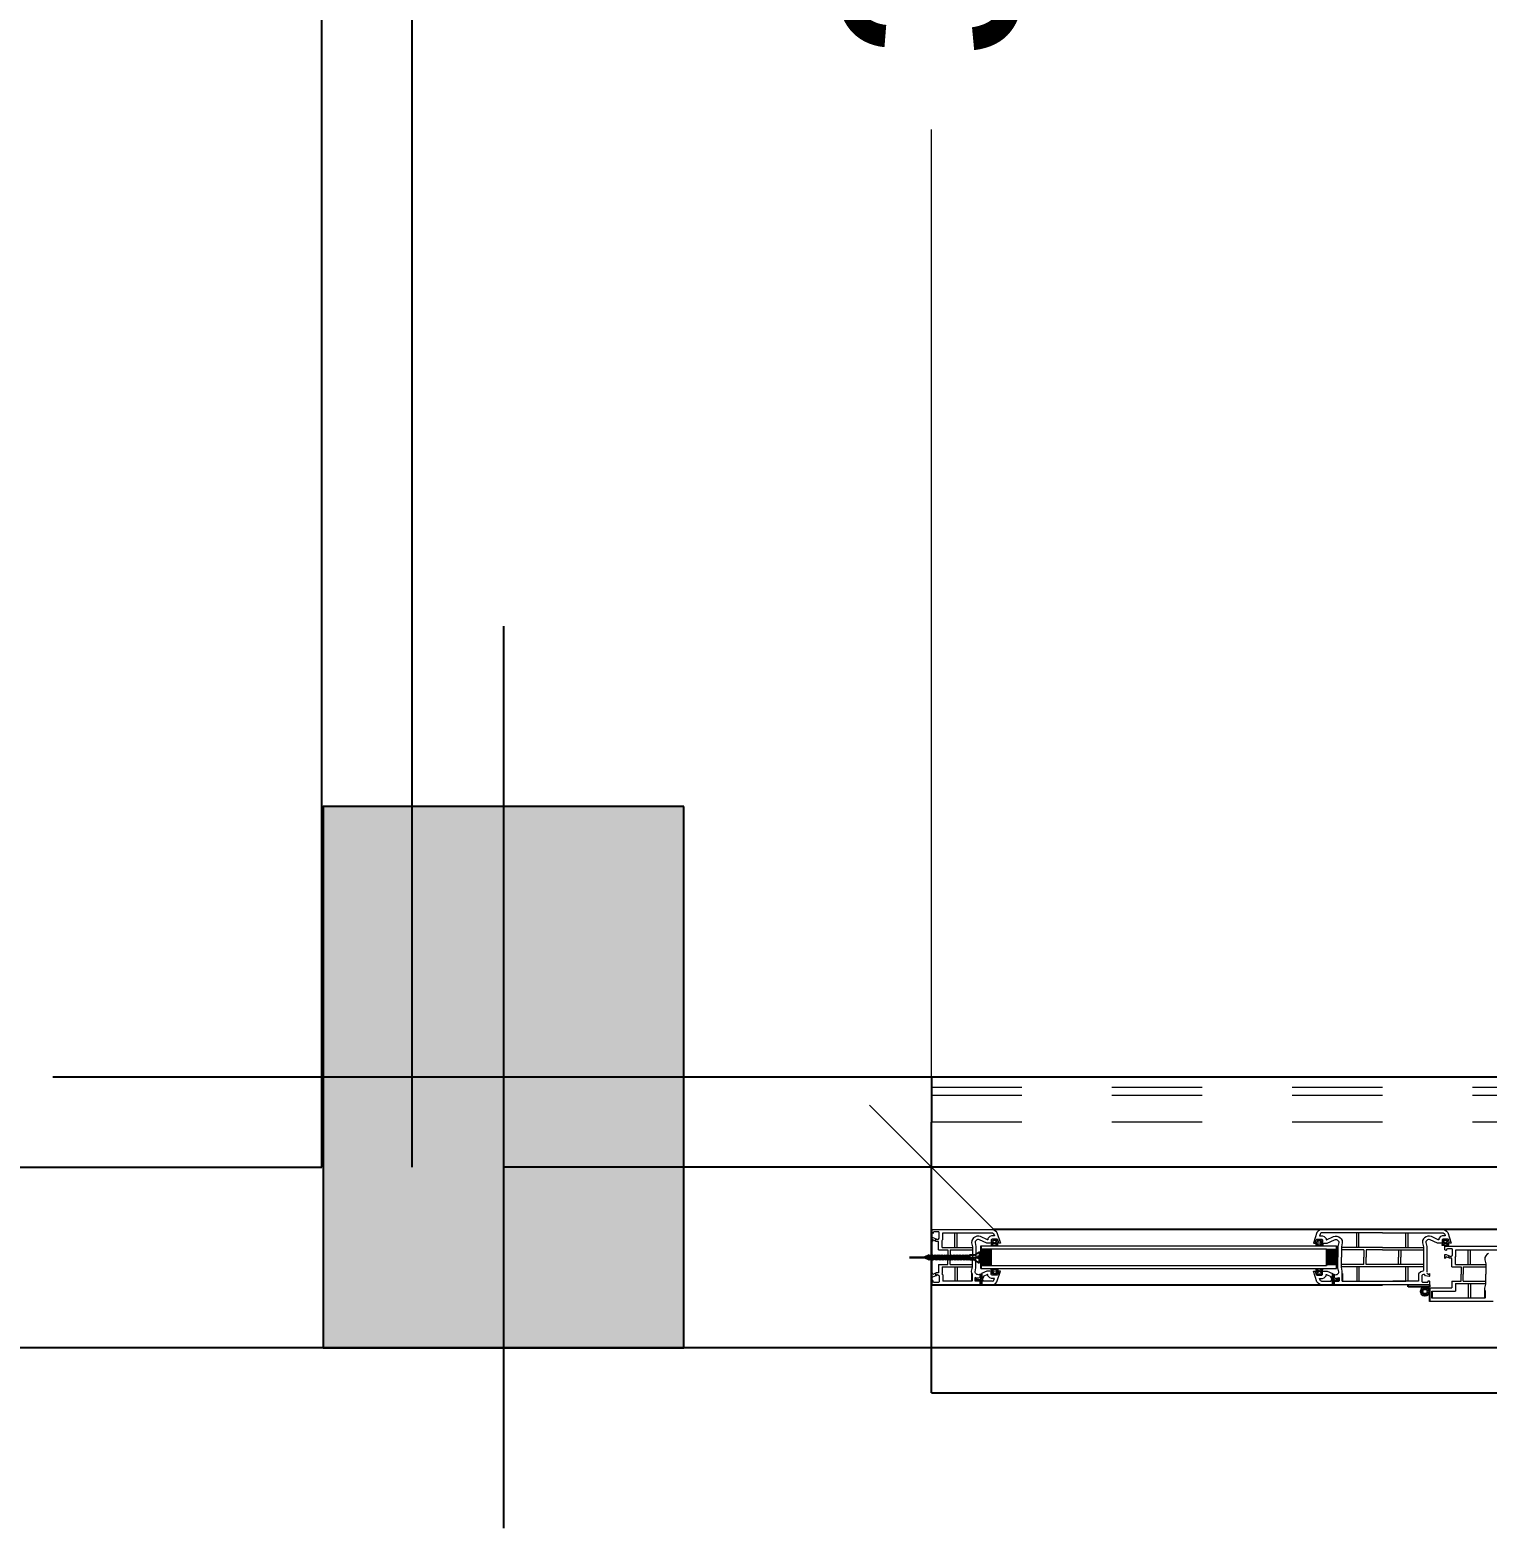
# Model space of a CAD drawing. Header units: metres. Extents: x -355 to 973, y -73 to 238.
# Drawn here: x 517.383 to 518.999, y 210.135 to 211.796 of the extents above; entities that cross this region are included whole.
import ezdxf

# ---------------------------------------------------------------- set-up
doc = ezdxf.new("R2010")
doc.units = ezdxf.units.M
doc.header["$LTSCALE"] = 3
doc.header["$MEASUREMENT"] = 0
doc.linetypes.add('202$0$HIDDEN', pattern=[0.375, 0.25, -0.125])
doc.linetypes.add('DASHED2', pattern=[0.375, 0.25, -0.125])
for name, color, linetype in [('01B', 10, 'Continuous'), ('5', 2, 'Continuous'), ('khatchin', 7, 'Continuous')]:
    doc.layers.add(name, color=color, linetype=linetype)
for name, color, linetype, lineweight in [('05', 21, 'Continuous', 5), ('15', 63, 'DASHED2', 15), ('alaem', 230, 'Continuous', 5)]:
    doc.layers.add(name, color=color, linetype=linetype, lineweight=lineweight)
doc.styles.get("Standard").update_dxf_attribs({"font": 'arial.ttf'})
doc.dimstyles.new('ahmad', dxfattribs={"dimtxt": 0.2, "dimasz": 0.1375, "dimexe": 0, "dimexo": 0.0625, "dimgap": 0.09, "dimtad": 0, "dimzin": 0, "dimdsep": 46, "dimtxsty": 'Standard', "dimblk": 'OBLIQUE', "dimcen": 0.09, "dimclrd": 245, "dimclrt": 61, "dimadec": 0, "dimazin": 0, "dimtfac": 1, "dimtofl": 0, "dimtmove": 0, "dimatfit": 3, "dimldrblk": 'OBLIQUE', "dimfxl": 0, "dimfxlon": 1, "dimtolj": 1, "dimtzin": 0, "dimlwd": 13, "dimarcsym": 0})

# ---------------------------------------------------------------- blocks, each defined once
blk = doc.blocks.new('DSSSS')
at = {"layer": '05'}
for p, q in [((152.7604, -221.3864), (152.7604, -221.3872)), ((152.7664, -221.3872), (152.7664, -221.3863)), ((152.7604, -221.3872), (152.7664, -221.3872))]:
    blk.add_line(p, q, dxfattribs=at)
blk.add_lwpolyline([(152.7664, -221.3863), (152.7646, -221.3863), (152.7646, -221.384), (152.7657, -221.384), (152.7654, -221.383), (152.7617, -221.383), (152.7617, -221.3838), (152.7623, -221.3841), (152.763, -221.3847), (152.763, -221.3859), (152.7619, -221.3864), (152.7604, -221.3864)], dxfattribs=at)
blk = doc.blocks.new('ddd')
at = {"layer": '01B'}
for points in [[(1655.8293, 1003.8705), (1655.8184, 1003.8705), (1655.8184, 1003.889), (1655.8293, 1003.889)], [(1656.2018, 1003.8705), (1656.2127, 1003.8705), (1656.2127, 1003.889), (1656.2018, 1003.889)]]:
    blk.add_hatch(color=143, dxfattribs=at).paths.add_polyline_path(points)
at = {"layer": '01B', "color": 32}
for p in [(1655.7637, 1004.0793), (1655.7637, 1003.7293)]:
    blk.add_line(p, (1655.7637, 1004.0293), dxfattribs=at)
at = {"layer": '01B', "color": 143}
for p, q in [((1655.7637, 1003.9104), (1655.7637, 1003.8491)), ((1657.1951, 1003.9104), (1655.8322, 1003.9104)), ((1655.7802, 1003.8793), (1655.7393, 1003.8793)), ((1655.7393, 1003.8793), (1655.8247, 1003.8793)), ((1655.7608, 1003.8819), (1655.7555, 1003.8793)), ((1655.7608, 1003.8768), (1655.7555, 1003.8793)), ((1655.7608, 1003.8819), (1655.7587, 1003.8793)), ((1655.7608, 1003.8768), (1655.7587, 1003.8793)), ((1655.7621, 1003.8819), (1655.76, 1003.8793)), ((1655.7621, 1003.8768), (1655.76, 1003.8793)), ((1655.7608, 1003.8819), (1655.7616, 1003.8813)), ((1655.7633, 1003.8819), (1655.7612, 1003.8793)), ((1655.7633, 1003.8768), (1655.7612, 1003.8793)), ((1655.7621, 1003.8819), (1655.7628, 1003.8813)), ((1655.7646, 1003.8819), (1655.7624, 1003.8793)), ((1655.7646, 1003.8768), (1655.7624, 1003.8793)), ((1655.7633, 1003.8819), (1655.7641, 1003.8813)), ((1655.7658, 1003.8819), (1655.7637, 1003.8793)), ((1655.7658, 1003.8768), (1655.7637, 1003.8793)), ((1655.7646, 1003.8819), (1655.7653, 1003.8813)), ((1655.7671, 1003.8819), (1655.7649, 1003.8793)), ((1655.7671, 1003.8768), (1655.7649, 1003.8793)), ((1655.7658, 1003.8819), (1655.7666, 1003.8813)), ((1655.7683, 1003.8819), (1655.7662, 1003.8793)), ((1655.7683, 1003.8768), (1655.7662, 1003.8793)), ((1655.7671, 1003.8819), (1655.7678, 1003.8813)), ((1655.7696, 1003.8819), (1655.7674, 1003.8793)), ((1655.7696, 1003.8768), (1655.7674, 1003.8793)), ((1655.7683, 1003.8819), (1655.769, 1003.8813)), ((1655.7708, 1003.8819), (1655.7687, 1003.8793)), ((1655.7708, 1003.8768), (1655.7687, 1003.8793)), ((1655.7696, 1003.8819), (1655.7703, 1003.8813)), ((1655.7721, 1003.8819), (1655.7699, 1003.8793)), ((1655.7721, 1003.8768), (1655.7699, 1003.8793)), ((1655.7708, 1003.8819), (1655.7715, 1003.8813)), ((1655.7733, 1003.8819), (1655.7712, 1003.8793)), ((1655.7733, 1003.8768), (1655.7712, 1003.8793)), ((1655.7721, 1003.8819), (1655.7728, 1003.8813)), ((1655.7745, 1003.8819), (1655.7724, 1003.8793)), ((1655.7745, 1003.8768), (1655.7724, 1003.8793)), ((1655.7733, 1003.8819), (1655.774, 1003.8813)), ((1655.7758, 1003.8819), (1655.7737, 1003.8793)), ((1655.7758, 1003.8768), (1655.7737, 1003.8793)), ((1655.7745, 1003.8819), (1655.7753, 1003.8813)), ((1655.777, 1003.8819), (1655.7749, 1003.8793)), ((1655.777, 1003.8768), (1655.7749, 1003.8793)), ((1655.7758, 1003.8819), (1655.7765, 1003.8813)), ((1655.7783, 1003.8819), (1655.7762, 1003.8793)), ((1655.7783, 1003.8768), (1655.7762, 1003.8793)), ((1655.777, 1003.8819), (1655.7778, 1003.8813)), ((1655.7795, 1003.8819), (1655.7774, 1003.8793)), ((1655.7795, 1003.8768), (1655.7774, 1003.8793)), ((1655.7783, 1003.8819), (1655.779, 1003.8813)), ((1655.7808, 1003.8819), (1655.7786, 1003.8793)), ((1655.7808, 1003.8768), (1655.7786, 1003.8793)), ((1655.7795, 1003.8819), (1655.7803, 1003.8813)), ((1655.782, 1003.8819), (1655.7799, 1003.8793)), ((1655.782, 1003.8768), (1655.7799, 1003.8793)), ((1655.7808, 1003.8819), (1655.7815, 1003.8813)), ((1655.7833, 1003.8819), (1655.7811, 1003.8793)), ((1655.7833, 1003.8768), (1655.7811, 1003.8793)), ((1655.782, 1003.8819), (1655.7827, 1003.8813)), ((1655.7845, 1003.8819), (1655.7824, 1003.8793)), ((1655.7845, 1003.8768), (1655.7824, 1003.8793)), ((1655.7833, 1003.8819), (1655.784, 1003.8813)), ((1655.7858, 1003.8819), (1655.7836, 1003.8793)), ((1655.7858, 1003.8768), (1655.7836, 1003.8793)), ((1655.7845, 1003.8819), (1655.7852, 1003.8813)), ((1655.787, 1003.8819), (1655.7849, 1003.8793)), ((1655.787, 1003.8768), (1655.7849, 1003.8793)), ((1655.7858, 1003.8819), (1655.7865, 1003.8813)), ((1655.7882, 1003.8819), (1655.7861, 1003.8793)), ((1655.7882, 1003.8768), (1655.7861, 1003.8793)), ((1655.787, 1003.8819), (1655.7877, 1003.8813)), ((1655.7895, 1003.8819), (1655.7874, 1003.8793)), ((1655.7895, 1003.8768), (1655.7874, 1003.8793)), ((1655.7882, 1003.8819), (1655.789, 1003.8813)), ((1655.7907, 1003.8819), (1655.7886, 1003.8793)), ((1655.7907, 1003.8768), (1655.7886, 1003.8793)), ((1655.7895, 1003.8819), (1655.7902, 1003.8813)), ((1655.792, 1003.8819), (1655.7899, 1003.8793)), ((1655.792, 1003.8768), (1655.7899, 1003.8793)), ((1655.7907, 1003.8819), (1655.7915, 1003.8813)), ((1655.7932, 1003.8819), (1655.7911, 1003.8793)), ((1655.7932, 1003.8768), (1655.7911, 1003.8793)), ((1655.792, 1003.8819), (1655.7927, 1003.8813)), ((1655.7945, 1003.8819), (1655.7923, 1003.8793)), ((1655.7945, 1003.8768), (1655.7923, 1003.8793)), ((1655.7932, 1003.8819), (1655.794, 1003.8813)), ((1655.7957, 1003.8819), (1655.7936, 1003.8793)), ((1655.7957, 1003.8768), (1655.7936, 1003.8793)), ((1655.7945, 1003.8819), (1655.7952, 1003.8813)), ((1655.797, 1003.8819), (1655.7948, 1003.8793)), ((1655.797, 1003.8768), (1655.7948, 1003.8793)), ((1655.7957, 1003.8819), (1655.7965, 1003.8813)), ((1655.7982, 1003.8819), (1655.7961, 1003.8793)), ((1655.7982, 1003.8768), (1655.7961, 1003.8793)), ((1655.797, 1003.8819), (1655.7977, 1003.8813)), ((1655.7995, 1003.8819), (1655.7973, 1003.8793)), ((1655.7995, 1003.8768), (1655.7973, 1003.8793)), ((1655.7982, 1003.8819), (1655.7989, 1003.8813)), ((1655.8007, 1003.8819), (1655.7986, 1003.8793)), ((1655.8007, 1003.8768), (1655.7986, 1003.8793)), ((1655.7995, 1003.8819), (1655.8002, 1003.8813)), ((1655.8019, 1003.8819), (1655.7998, 1003.8793)), ((1655.8019, 1003.8768), (1655.7998, 1003.8793)), ((1655.8007, 1003.8819), (1655.8014, 1003.8813)), ((1655.8032, 1003.8819), (1655.8011, 1003.8793)), ((1655.8032, 1003.8768), (1655.8011, 1003.8793)), ((1655.8019, 1003.8819), (1655.8027, 1003.8813)), ((1655.8044, 1003.8819), (1655.8023, 1003.8793)), ((1655.8044, 1003.8768), (1655.8023, 1003.8793)), ((1655.8032, 1003.8819), (1655.8039, 1003.8813)), ((1655.8057, 1003.8819), (1655.8036, 1003.8793)), ((1655.8057, 1003.8768), (1655.8036, 1003.8793)), ((1655.8044, 1003.8819), (1655.8052, 1003.8813)), ((1655.8114, 1003.8819), (1655.8057, 1003.8819)), ((1655.8057, 1003.8819), (1655.8057, 1003.8793)), ((1655.8057, 1003.8768), (1655.8057, 1003.8793)), ((1655.8168, 1003.8855), (1655.8114, 1003.8819)), ((1655.8168, 1003.8803), (1655.8147, 1003.8803)), ((1655.8147, 1003.8803), (1655.8147, 1003.8793)), ((1655.8147, 1003.8784), (1655.8147, 1003.8793)), ((1655.8168, 1003.8784), (1655.8147, 1003.8784)), ((1655.8168, 1003.8855), (1655.8168, 1003.8803)), ((1655.8168, 1003.8732), (1655.8168, 1003.8784)), ((1655.8184, 1003.8923), (1655.8184, 1003.8672)), ((1655.8293, 1003.889), (1655.8293, 1003.8705)), ((1656.2018, 1003.889), (1656.2018, 1003.8705)), ((1656.2127, 1003.8923), (1656.2127, 1003.8672)), ((1655.7608, 1003.8768), (1655.7616, 1003.8774)), ((1655.7621, 1003.8768), (1655.7628, 1003.8774)), ((1655.7633, 1003.8768), (1655.7641, 1003.8774)), ((1655.7646, 1003.8768), (1655.7653, 1003.8774)), ((1655.7658, 1003.8768), (1655.7666, 1003.8774)), ((1655.7671, 1003.8768), (1655.7678, 1003.8774)), ((1655.7683, 1003.8768), (1655.769, 1003.8774)), ((1655.7696, 1003.8768), (1655.7703, 1003.8774)), ((1655.7708, 1003.8768), (1655.7715, 1003.8774)), ((1655.7721, 1003.8768), (1655.7728, 1003.8774)), ((1655.7733, 1003.8768), (1655.774, 1003.8774)), ((1655.7745, 1003.8768), (1655.7753, 1003.8774)), ((1655.7758, 1003.8768), (1655.7765, 1003.8774)), ((1655.777, 1003.8768), (1655.7778, 1003.8774)), ((1655.7783, 1003.8768), (1655.779, 1003.8774)), ((1655.7795, 1003.8768), (1655.7803, 1003.8774)), ((1655.7808, 1003.8768), (1655.7815, 1003.8774)), ((1655.782, 1003.8768), (1655.7827, 1003.8774)), ((1655.7833, 1003.8768), (1655.784, 1003.8774)), ((1655.7845, 1003.8768), (1655.7852, 1003.8774)), ((1655.7858, 1003.8768), (1655.7865, 1003.8774)), ((1655.787, 1003.8768), (1655.7877, 1003.8774)), ((1655.7882, 1003.8768), (1655.789, 1003.8774)), ((1655.7895, 1003.8768), (1655.7902, 1003.8774)), ((1655.7907, 1003.8768), (1655.7915, 1003.8774)), ((1655.792, 1003.8768), (1655.7927, 1003.8774)), ((1655.7932, 1003.8768), (1655.794, 1003.8774)), ((1655.7945, 1003.8768), (1655.7952, 1003.8774)), ((1655.7957, 1003.8768), (1655.7965, 1003.8774)), ((1655.797, 1003.8768), (1655.7977, 1003.8774)), ((1655.7982, 1003.8768), (1655.7989, 1003.8774)), ((1655.7995, 1003.8768), (1655.8002, 1003.8774)), ((1655.8007, 1003.8768), (1655.8014, 1003.8774)), ((1655.8019, 1003.8768), (1655.8027, 1003.8774)), ((1655.8032, 1003.8768), (1655.8039, 1003.8774)), ((1655.8044, 1003.8768), (1655.8052, 1003.8774)), ((1655.8114, 1003.8768), (1655.8057, 1003.8768)), ((1655.8168, 1003.8732), (1655.8114, 1003.8768)), ((1655.7637, 1003.8491), (1656.2637, 1003.8491)), ((1655.8082, 1003.8614), (1655.8082, 1003.8529)), ((1655.8119, 1003.8571), (1655.8119, 1003.8529)), ((1655.8123, 1003.8555), (1655.8122, 1003.8549)), ((1655.8174, 1003.8607), (1655.8174, 1003.8566)), ((1655.8174, 1003.8529), (1655.8174, 1003.8491)), ((1655.8189, 1003.8572), (1655.8178, 1003.8551)), ((1655.8181, 1003.8545), (1655.8189, 1003.8529)), ((1655.8189, 1003.8615), (1655.8189, 1003.8572)), ((1655.8189, 1003.8529), (1655.8189, 1003.8491)), ((1655.8209, 1003.8581), (1655.8193, 1003.8551)), ((1655.8193, 1003.8551), (1655.8204, 1003.8529)), ((1656.2065, 1003.8581), (1656.2081, 1003.8551)), ((1656.2081, 1003.8551), (1656.207, 1003.8529)), ((1656.2084, 1003.8615), (1656.2084, 1003.8572)), ((1656.2084, 1003.8572), (1656.2095, 1003.8551)), ((1656.2092, 1003.8545), (1656.2084, 1003.8529)), ((1656.2084, 1003.8529), (1656.2084, 1003.8491)), ((1656.2099, 1003.8607), (1656.2099, 1003.8566)), ((1656.2099, 1003.8529), (1656.2099, 1003.8491)), ((1656.215, 1003.8555), (1656.2152, 1003.8549)), ((1656.2154, 1003.8571), (1656.2154, 1003.8529)), ((1656.2192, 1003.8614), (1656.2192, 1003.8529)), ((1656.2921, 1003.8467), (1656.2921, 1003.8491)), ((1656.3159, 1003.8467), (1656.2921, 1003.8467)), ((1656.3159, 1003.8491), (1656.3159, 1003.8467)), ((1656.3159, 1003.8456), (1656.3159, 1003.8304)), ((1656.3185, 1003.8418), (1656.3185, 1003.8342)), ((1656.3774, 1003.8427), (1656.3774, 1003.8342))]:
    blk.add_line(p, q, dxfattribs=at)
for radius in [0.00477, 0.00274]:
    blk.add_circle((1656.3109, 1003.8416), radius, dxfattribs=at)
at = {"layer": '05', "color": 143}
for p, q in [((1655.7637, 1003.9064), (1655.7637, 1003.9104)), ((1655.7651, 1003.9057), (1655.7637, 1003.9064)), ((1655.7637, 1003.9013), (1655.7651, 1003.9014)), ((1655.7637, 1003.8972), (1655.7637, 1003.9013)), ((1655.764, 1003.897), (1655.7637, 1003.8972)), ((1655.7646, 1003.8971), (1655.764, 1003.897)), ((1655.7647, 1003.8984), (1655.7646, 1003.8971)), ((1655.7652, 1003.8989), (1655.7647, 1003.8984)), ((1655.7656, 1003.9063), (1655.7651, 1003.9057)), ((1655.7651, 1003.9014), (1655.7689, 1003.8999)), ((1655.7689, 1003.8971), (1655.7652, 1003.8989)), ((1655.7667, 1003.9078), (1655.7656, 1003.9073)), ((1655.7656, 1003.9073), (1655.7656, 1003.9063)), ((1655.771, 1003.9078), (1655.7667, 1003.9078)), ((1655.7687, 1003.8985), (1655.7678, 1003.899)), ((1655.7678, 1003.899), (1655.7683, 1003.8988)), ((1655.7683, 1003.8988), (1655.7687, 1003.8985)), ((1655.7689, 1003.8999), (1655.7702, 1003.8991)), ((1655.7701, 1003.8971), (1655.7689, 1003.8971)), ((1655.7712, 1003.8971), (1655.7701, 1003.8971)), ((1655.7702, 1003.8991), (1655.7715, 1003.8997)), ((1655.7716, 1003.9077), (1655.771, 1003.9078)), ((1655.7715, 1003.8967), (1655.7712, 1003.8971)), ((1655.7715, 1003.8997), (1655.7722, 1003.9006)), ((1655.7715, 1003.8878), (1655.7715, 1003.8967)), ((1655.7722, 1003.9067), (1655.7716, 1003.9077)), ((1655.7722, 1003.9006), (1655.7722, 1003.9067)), ((1655.7752, 1003.8982), (1655.776, 1003.8993)), ((1655.7754, 1003.8979), (1655.7752, 1003.8982)), ((1655.7754, 1003.8904), (1655.7754, 1003.8979)), ((1655.776, 1003.8993), (1655.776, 1003.9066)), ((1655.776, 1003.9066), (1655.8311, 1003.9066)), ((1655.7896, 1003.8904), (1655.7896, 1003.9066)), ((1655.7921, 1003.8904), (1655.7921, 1003.9066)), ((1655.8082, 1003.898), (1655.8081, 1003.8954)), ((1655.8081, 1003.8954), (1655.8091, 1003.891)), ((1655.8093, 1003.8999), (1655.8082, 1003.898)), ((1655.8103, 1003.9011), (1655.8093, 1003.8999)), ((1655.8122, 1003.9024), (1655.8103, 1003.9011)), ((1655.814, 1003.903), (1655.8122, 1003.9024)), ((1655.816, 1003.9031), (1655.814, 1003.903)), ((1655.818, 1003.9027), (1655.816, 1003.9031)), ((1655.8257, 1003.899), (1655.818, 1003.9027)), ((1655.8261, 1003.899), (1655.8257, 1003.899)), ((1655.8282, 1003.9026), (1655.8261, 1003.9005)), ((1655.8261, 1003.9005), (1655.8261, 1003.899)), ((1655.8301, 1003.9033), (1655.8282, 1003.9026)), ((1655.8334, 1003.9033), (1655.8301, 1003.9033)), ((1655.8311, 1003.9066), (1655.8323, 1003.9058)), ((1655.8323, 1003.9058), (1655.8328, 1003.9052)), ((1655.8328, 1003.9052), (1655.8334, 1003.9033)), ((1656.1945, 1003.9052), (1656.1939, 1003.9033)), ((1656.1939, 1003.9033), (1656.1973, 1003.9033)), ((1656.195, 1003.9058), (1656.1945, 1003.9052)), ((1656.1962, 1003.9066), (1656.195, 1003.9058)), ((1656.2637, 1003.9066), (1656.1962, 1003.9066)), ((1656.1973, 1003.9033), (1656.1992, 1003.9026)), ((1656.1992, 1003.9026), (1656.2012, 1003.9005)), ((1656.2012, 1003.9005), (1656.2012, 1003.899)), ((1656.2012, 1003.899), (1656.2017, 1003.899)), ((1656.2017, 1003.899), (1656.2093, 1003.9027)), ((1656.2093, 1003.9027), (1656.2113, 1003.9031)), ((1656.2113, 1003.9031), (1656.2133, 1003.903)), ((1656.2133, 1003.903), (1656.2152, 1003.9024)), ((1656.2152, 1003.9024), (1656.217, 1003.9011)), ((1656.217, 1003.9011), (1656.218, 1003.8999)), ((1656.218, 1003.8999), (1656.2192, 1003.898)), ((1656.2192, 1003.8954), (1656.2182, 1003.891)), ((1656.2192, 1003.898), (1656.2192, 1003.8954)), ((1656.2352, 1003.8904), (1656.2352, 1003.9066)), ((1656.2377, 1003.8904), (1656.2377, 1003.9066)), ((1656.2637, 1003.9104), (1656.3322, 1003.9104)), ((1656.2637, 1003.9066), (1656.3311, 1003.9066)), ((1656.2896, 1003.8904), (1656.2896, 1003.9066)), ((1656.2921, 1003.8904), (1656.2921, 1003.9066)), ((1656.3082, 1003.898), (1656.3081, 1003.8954)), ((1656.3081, 1003.8954), (1656.3091, 1003.891)), ((1656.3093, 1003.8999), (1656.3082, 1003.898)), ((1656.3103, 1003.9011), (1656.3093, 1003.8999)), ((1656.3122, 1003.9024), (1656.3103, 1003.9011)), ((1656.3124, 1003.8976), (1656.3119, 1003.8969)), ((1656.3119, 1003.8969), (1656.3119, 1003.8958)), ((1656.3119, 1003.8958), (1656.3129, 1003.8914)), ((1656.314, 1003.903), (1656.3122, 1003.9024)), ((1656.313, 1003.8983), (1656.3124, 1003.8976)), ((1656.3138, 1003.8989), (1656.313, 1003.8983)), ((1656.3147, 1003.8992), (1656.3138, 1003.8989)), ((1656.316, 1003.9031), (1656.314, 1003.903)), ((1656.3157, 1003.8993), (1656.3147, 1003.8992)), ((1656.3168, 1003.899), (1656.3157, 1003.8993)), ((1656.318, 1003.9027), (1656.316, 1003.9031)), ((1656.3248, 1003.8951), (1656.3168, 1003.899)), ((1656.3257, 1003.899), (1656.318, 1003.9027)), ((1656.3312, 1003.8951), (1656.3248, 1003.8951)), ((1656.3261, 1003.899), (1656.3257, 1003.899)), ((1656.3282, 1003.9026), (1656.3261, 1003.9005)), ((1656.3261, 1003.9005), (1656.3261, 1003.899)), ((1656.3301, 1003.9033), (1656.3282, 1003.9026)), ((1656.3303, 1003.8993), (1656.3299, 1003.8989)), ((1656.3299, 1003.8989), (1656.3299, 1003.8964)), ((1656.3299, 1003.8964), (1656.3313, 1003.8958)), ((1656.3334, 1003.9033), (1656.3301, 1003.9033)), ((1656.3308, 1003.8995), (1656.3303, 1003.8993)), ((1656.3365, 1003.8995), (1656.3308, 1003.8995)), ((1656.3311, 1003.9066), (1656.3323, 1003.9058)), ((1656.3316, 1003.8953), (1656.3312, 1003.8951)), ((1656.3313, 1003.8958), (1656.3316, 1003.8955)), ((1656.3316, 1003.8955), (1656.3316, 1003.8953)), ((1656.3322, 1003.9104), (1656.3349, 1003.9087)), ((1656.3323, 1003.9058), (1656.3328, 1003.9052)), ((1656.3328, 1003.9052), (1656.3334, 1003.9033)), ((1656.3349, 1003.9087), (1656.3362, 1003.907)), ((1656.3362, 1003.907), (1656.3401, 1003.8953)), ((1656.3362, 1003.8953), (1656.3362, 1003.8957)), ((1656.3362, 1003.8957), (1656.3369, 1003.8957)), ((1656.3401, 1003.8953), (1656.3362, 1003.8953)), ((1656.3369, 1003.8993), (1656.3365, 1003.8995)), ((1656.3372, 1003.8989), (1656.3369, 1003.8993)), ((1656.3369, 1003.8957), (1656.3375, 1003.8958)), ((1656.3378, 1003.8966), (1656.3372, 1003.8989)), ((1656.3375, 1003.8958), (1656.3377, 1003.8962)), ((1656.3377, 1003.8962), (1656.3378, 1003.8966)), ((1655.7715, 1003.8878), (1655.7817, 1003.8878)), ((1655.7754, 1003.8904), (1655.8091, 1003.8904)), ((1655.7817, 1003.8878), (1655.7817, 1003.8797)), ((1655.7817, 1003.8716), (1655.7817, 1003.8797)), ((1655.7842, 1003.8878), (1655.8091, 1003.8878)), ((1655.7842, 1003.8878), (1655.7842, 1003.8797)), ((1655.7842, 1003.8716), (1655.7842, 1003.8797)), ((1655.8091, 1003.891), (1655.8091, 1003.8841)), ((1655.8091, 1003.8841), (1655.8091, 1003.8797)), ((1655.8091, 1003.8754), (1655.8091, 1003.8797)), ((1655.8129, 1003.8754), (1655.8129, 1003.8797)), ((1656.2144, 1003.8754), (1656.2144, 1003.8797)), ((1656.2182, 1003.891), (1656.2182, 1003.8841)), ((1656.2637, 1003.8904), (1656.2182, 1003.8904)), ((1656.2431, 1003.8878), (1656.2182, 1003.8878)), ((1656.2182, 1003.8841), (1656.2182, 1003.8797)), ((1656.2182, 1003.8754), (1656.2182, 1003.8797)), ((1656.2431, 1003.8878), (1656.2431, 1003.8797)), ((1656.2431, 1003.8716), (1656.2431, 1003.8797)), ((1656.2637, 1003.8878), (1656.2457, 1003.8878)), ((1656.2457, 1003.8878), (1656.2457, 1003.8797)), ((1656.2457, 1003.8716), (1656.2457, 1003.8797)), ((1656.2637, 1003.8904), (1656.3091, 1003.8904)), ((1656.2637, 1003.8878), (1656.3091, 1003.8878)), ((1656.2817, 1003.8878), (1656.2817, 1003.8797)), ((1656.2817, 1003.8716), (1656.2817, 1003.8797)), ((1656.2842, 1003.8878), (1656.2842, 1003.8797)), ((1656.2842, 1003.8716), (1656.2842, 1003.8797)), ((1656.3091, 1003.891), (1656.3091, 1003.8833)), ((1656.3091, 1003.8833), (1656.3091, 1003.865)), ((1656.3129, 1003.8914), (1656.3129, 1003.8833)), ((1656.3129, 1003.8833), (1656.3129, 1003.8632)), ((1656.3296, 1003.8939), (1656.3296, 1003.8929)), ((1656.3296, 1003.8929), (1656.3373, 1003.8929)), ((1656.3373, 1003.8929), (1656.3373, 1003.894)), ((1656.3588, 1003.8717), (1656.3588, 1003.8879)), ((1656.3614, 1003.8717), (1656.3614, 1003.8879)), ((1655.764, 1003.8625), (1655.7637, 1003.8623)), ((1655.7637, 1003.8623), (1655.7637, 1003.8581)), ((1655.7646, 1003.8623), (1655.764, 1003.8625)), ((1655.7647, 1003.8611), (1655.7646, 1003.8623)), ((1655.7689, 1003.8624), (1655.7652, 1003.8606)), ((1655.7701, 1003.8623), (1655.7689, 1003.8624)), ((1655.7712, 1003.8623), (1655.7701, 1003.8623)), ((1655.7715, 1003.8628), (1655.7712, 1003.8623)), ((1655.7715, 1003.8716), (1655.7817, 1003.8716)), ((1655.7715, 1003.8716), (1655.7715, 1003.8628)), ((1655.7754, 1003.8691), (1655.8091, 1003.8691)), ((1655.7754, 1003.8691), (1655.7754, 1003.8615)), ((1655.7842, 1003.8716), (1655.8091, 1003.8716)), ((1655.7896, 1003.8691), (1655.7896, 1003.8529)), ((1655.7921, 1003.8691), (1655.7921, 1003.8529)), ((1655.8081, 1003.864), (1655.8091, 1003.8685)), ((1655.8082, 1003.8614), (1655.8081, 1003.864)), ((1655.8091, 1003.8685), (1655.8091, 1003.8754)), ((1655.8119, 1003.8636), (1655.8129, 1003.868)), ((1655.8119, 1003.8626), (1655.8119, 1003.8636)), ((1655.8124, 1003.8618), (1655.8119, 1003.8626)), ((1655.813, 1003.8611), (1655.8124, 1003.8618)), ((1655.8129, 1003.868), (1655.8129, 1003.8754)), ((1655.8248, 1003.8643), (1655.8189, 1003.8615)), ((1655.8312, 1003.8643), (1655.8248, 1003.8643)), ((1655.8296, 1003.8656), (1655.8296, 1003.8665)), ((1655.8296, 1003.8665), (1655.8373, 1003.8665)), ((1655.8299, 1003.863), (1655.8313, 1003.8637)), ((1655.8299, 1003.8605), (1655.8299, 1003.863)), ((1655.8316, 1003.8641), (1655.8312, 1003.8643)), ((1655.8313, 1003.8637), (1655.8316, 1003.8639)), ((1655.8316, 1003.8639), (1655.8316, 1003.8641)), ((1655.8362, 1003.8524), (1655.8401, 1003.8641)), ((1655.8401, 1003.8641), (1655.8362, 1003.8641)), ((1655.8362, 1003.8641), (1655.8362, 1003.8638)), ((1655.8362, 1003.8638), (1655.8369, 1003.8638)), ((1655.8369, 1003.8638), (1655.8375, 1003.8637)), ((1655.8378, 1003.8628), (1655.8372, 1003.8605)), ((1655.8373, 1003.8665), (1655.8373, 1003.8654)), ((1655.8375, 1003.8637), (1655.8377, 1003.8632)), ((1655.8377, 1003.8632), (1655.8378, 1003.8628)), ((1656.1911, 1003.8524), (1656.1872, 1003.8641)), ((1656.1872, 1003.8641), (1656.1911, 1003.8641)), ((1656.1896, 1003.8632), (1656.1895, 1003.8628)), ((1656.1895, 1003.8628), (1656.1902, 1003.8605)), ((1656.1899, 1003.8637), (1656.1896, 1003.8632)), ((1656.1904, 1003.8638), (1656.1899, 1003.8637)), ((1656.1977, 1003.8665), (1656.19, 1003.8665)), ((1656.19, 1003.8665), (1656.19, 1003.8654)), ((1656.1911, 1003.8638), (1656.1904, 1003.8638)), ((1656.1911, 1003.8641), (1656.1911, 1003.8638)), ((1656.1957, 1003.8641), (1656.1961, 1003.8643)), ((1656.1957, 1003.8639), (1656.1957, 1003.8641)), ((1656.196, 1003.8637), (1656.1957, 1003.8639)), ((1656.1974, 1003.863), (1656.196, 1003.8637)), ((1656.1961, 1003.8643), (1656.2025, 1003.8643)), ((1656.1974, 1003.8605), (1656.1974, 1003.863)), ((1656.1977, 1003.8656), (1656.1977, 1003.8665)), ((1656.2025, 1003.8643), (1656.2084, 1003.8615)), ((1656.2143, 1003.8611), (1656.2149, 1003.8618)), ((1656.2144, 1003.868), (1656.2144, 1003.8754)), ((1656.2154, 1003.8636), (1656.2144, 1003.868)), ((1656.2149, 1003.8618), (1656.2154, 1003.8626)), ((1656.2154, 1003.8626), (1656.2154, 1003.8636)), ((1656.2182, 1003.8685), (1656.2182, 1003.8754)), ((1656.2431, 1003.8716), (1656.2182, 1003.8716)), ((1656.3091, 1003.8691), (1656.2182, 1003.8691)), ((1656.2192, 1003.864), (1656.2182, 1003.8685)), ((1656.2192, 1003.8614), (1656.2192, 1003.864)), ((1656.2352, 1003.8691), (1656.2352, 1003.8529)), ((1656.2377, 1003.8691), (1656.2377, 1003.8529)), ((1656.3091, 1003.8716), (1656.2457, 1003.8716)), ((1656.2896, 1003.8529), (1656.2896, 1003.8691)), ((1656.2921, 1003.8529), (1656.2921, 1003.8691)), ((1656.3064, 1003.8635), (1656.3038, 1003.8611)), ((1656.3087, 1003.8641), (1656.3064, 1003.8635)), ((1656.3091, 1003.8641), (1656.3087, 1003.8641)), ((1656.3129, 1003.8623), (1656.3132, 1003.8616)), ((1656.3408, 1003.8691), (1656.3509, 1003.8691)), ((1656.3446, 1003.8717), (1656.3783, 1003.8717)), ((1656.3509, 1003.8691), (1656.3509, 1003.861)), ((1656.3534, 1003.8691), (1656.3783, 1003.8691)), ((1656.3534, 1003.8691), (1656.3534, 1003.861)), ((1655.7637, 1003.8581), (1655.7651, 1003.858)), ((1655.7651, 1003.8537), (1655.7637, 1003.8531)), ((1655.7637, 1003.8531), (1655.7637, 1003.8491)), ((1655.8174, 1003.8491), (1655.7637, 1003.8491)), ((1655.7652, 1003.8606), (1655.7647, 1003.8611)), ((1655.7651, 1003.858), (1655.7689, 1003.8595)), ((1655.7656, 1003.8532), (1655.7651, 1003.8537)), ((1655.7656, 1003.8521), (1655.7656, 1003.8532)), ((1655.7667, 1003.8516), (1655.7656, 1003.8521)), ((1655.771, 1003.8516), (1655.7667, 1003.8516)), ((1655.7687, 1003.8609), (1655.7678, 1003.8604)), ((1655.7678, 1003.8604), (1655.7683, 1003.8606)), ((1655.7683, 1003.8606), (1655.7687, 1003.8609)), ((1655.7689, 1003.8595), (1655.7702, 1003.8603)), ((1655.7702, 1003.8603), (1655.7715, 1003.8597)), ((1655.7716, 1003.8517), (1655.771, 1003.8516)), ((1655.7715, 1003.8597), (1655.7722, 1003.8589)), ((1655.7722, 1003.8528), (1655.7716, 1003.8517)), ((1655.7722, 1003.8589), (1655.7722, 1003.8528)), ((1655.7754, 1003.8615), (1655.7752, 1003.8613)), ((1655.7752, 1003.8613), (1655.776, 1003.8601)), ((1655.776, 1003.8601), (1655.776, 1003.8529)), ((1655.8082, 1003.8529), (1655.776, 1003.8529)), ((1655.814, 1003.8565), (1655.8119, 1003.8571)), ((1655.8174, 1003.8529), (1655.8119, 1003.8529)), ((1655.8143, 1003.8543), (1655.8122, 1003.8549)), ((1655.8144, 1003.8549), (1655.8123, 1003.8555)), ((1655.8138, 1003.8605), (1655.813, 1003.8611)), ((1655.8147, 1003.8603), (1655.8138, 1003.8605)), ((1655.816, 1003.8563), (1655.814, 1003.8565)), ((1655.8165, 1003.8541), (1655.8143, 1003.8543)), ((1655.8164, 1003.8547), (1655.8144, 1003.8549)), ((1655.8157, 1003.8602), (1655.8147, 1003.8603)), ((1655.8168, 1003.8604), (1655.8157, 1003.8602)), ((1655.8174, 1003.8566), (1655.816, 1003.8563)), ((1655.8178, 1003.8551), (1655.8164, 1003.8547)), ((1655.8181, 1003.8545), (1655.8165, 1003.8541)), ((1655.8174, 1003.8607), (1655.8168, 1003.8604)), ((1655.8322, 1003.8491), (1655.8189, 1003.8491)), ((1655.8311, 1003.8529), (1655.8204, 1003.8529)), ((1655.8257, 1003.8605), (1655.8209, 1003.8581)), ((1655.8261, 1003.8605), (1655.8257, 1003.8605)), ((1655.8261, 1003.859), (1655.8261, 1003.8605)), ((1655.8282, 1003.8568), (1655.8261, 1003.859)), ((1655.8301, 1003.8561), (1655.8282, 1003.8568)), ((1655.8303, 1003.8601), (1655.8299, 1003.8605)), ((1655.8334, 1003.8561), (1655.8301, 1003.8561)), ((1655.8308, 1003.8599), (1655.8303, 1003.8601)), ((1655.8365, 1003.8599), (1655.8308, 1003.8599)), ((1655.8311, 1003.8529), (1655.8323, 1003.8536)), ((1655.8322, 1003.8491), (1655.8349, 1003.8507)), ((1655.8323, 1003.8536), (1655.8328, 1003.8543)), ((1655.8328, 1003.8543), (1655.8334, 1003.8561)), ((1655.8349, 1003.8507), (1655.8362, 1003.8524)), ((1655.8369, 1003.8602), (1655.8365, 1003.8599)), ((1655.8372, 1003.8605), (1655.8369, 1003.8602)), ((1656.1902, 1003.8605), (1656.1905, 1003.8602)), ((1656.1905, 1003.8602), (1656.1908, 1003.8599)), ((1656.1908, 1003.8599), (1656.1965, 1003.8599)), ((1656.1924, 1003.8507), (1656.1911, 1003.8524)), ((1656.1951, 1003.8491), (1656.1924, 1003.8507)), ((1656.1945, 1003.8543), (1656.1939, 1003.8561)), ((1656.1939, 1003.8561), (1656.1973, 1003.8561)), ((1656.195, 1003.8536), (1656.1945, 1003.8543)), ((1656.1962, 1003.8529), (1656.195, 1003.8536)), ((1656.1951, 1003.8491), (1656.2084, 1003.8491)), ((1656.1962, 1003.8529), (1656.207, 1003.8529)), ((1656.1965, 1003.8599), (1656.197, 1003.8601)), ((1656.197, 1003.8601), (1656.1974, 1003.8605)), ((1656.1973, 1003.8561), (1656.1992, 1003.8568)), ((1656.1992, 1003.8568), (1656.2012, 1003.859)), ((1656.2012, 1003.859), (1656.2012, 1003.8605)), ((1656.2012, 1003.8605), (1656.2017, 1003.8605)), ((1656.2017, 1003.8605), (1656.2065, 1003.8581)), ((1656.2092, 1003.8545), (1656.2109, 1003.8541)), ((1656.2095, 1003.8551), (1656.2109, 1003.8547)), ((1656.2099, 1003.8607), (1656.2106, 1003.8604)), ((1656.2099, 1003.8566), (1656.2113, 1003.8563)), ((1656.2099, 1003.8529), (1656.2154, 1003.8529)), ((1656.2099, 1003.8491), (1656.2637, 1003.8491)), ((1656.2106, 1003.8604), (1656.2116, 1003.8602)), ((1656.2109, 1003.8547), (1656.2129, 1003.8549)), ((1656.2109, 1003.8541), (1656.213, 1003.8543)), ((1656.2113, 1003.8563), (1656.2133, 1003.8565)), ((1656.2116, 1003.8602), (1656.2126, 1003.8603)), ((1656.2126, 1003.8603), (1656.2135, 1003.8605)), ((1656.2129, 1003.8549), (1656.215, 1003.8555)), ((1656.213, 1003.8543), (1656.2152, 1003.8549)), ((1656.2133, 1003.8565), (1656.2154, 1003.8571)), ((1656.2135, 1003.8605), (1656.2143, 1003.8611)), ((1656.2192, 1003.8529), (1656.2896, 1003.8529)), ((1656.3159, 1003.8491), (1656.2637, 1003.8491)), ((1656.3038, 1003.8529), (1656.2754, 1003.8529)), ((1656.3038, 1003.8611), (1656.3038, 1003.8529)), ((1656.3083, 1003.86), (1656.3076, 1003.8594)), ((1656.3076, 1003.8594), (1656.3076, 1003.8528)), ((1656.3076, 1003.8528), (1656.3079, 1003.8522)), ((1656.3079, 1003.8522), (1656.3083, 1003.8519)), ((1656.3092, 1003.8603), (1656.3083, 1003.86)), ((1656.3083, 1003.8519), (1656.3138, 1003.8519)), ((1656.3102, 1003.8603), (1656.3092, 1003.8603)), ((1656.3114, 1003.859), (1656.3102, 1003.8603)), ((1656.3154, 1003.8583), (1656.3114, 1003.859)), ((1656.3132, 1003.8616), (1656.3139, 1003.8611)), ((1656.3138, 1003.8519), (1656.3142, 1003.8521)), ((1656.3139, 1003.8611), (1656.3146, 1003.8606)), ((1656.3142, 1003.8521), (1656.3144, 1003.8526)), ((1656.3144, 1003.8533), (1656.3147, 1003.8536)), ((1656.3144, 1003.8526), (1656.3144, 1003.8533)), ((1656.3146, 1003.8606), (1656.3154, 1003.8612)), ((1656.3147, 1003.8536), (1656.3157, 1003.8536)), ((1656.3154, 1003.8612), (1656.316, 1003.8616)), ((1656.316, 1003.8587), (1656.3154, 1003.8583)), ((1656.3157, 1003.8536), (1656.3159, 1003.8532)), ((1656.3159, 1003.8532), (1656.3159, 1003.8491)), ((1656.3159, 1003.8456), (1656.3408, 1003.8456)), ((1656.316, 1003.8616), (1656.316, 1003.8587)), ((1656.3408, 1003.8529), (1656.3408, 1003.8456)), ((1656.3408, 1003.8529), (1656.3509, 1003.8529)), ((1656.3446, 1003.8504), (1656.3446, 1003.8418)), ((1656.3446, 1003.8504), (1656.3783, 1003.8504)), ((1656.3509, 1003.8529), (1656.3509, 1003.861)), ((1656.3534, 1003.8529), (1656.3534, 1003.861)), ((1656.3534, 1003.8529), (1656.3783, 1003.8529)), ((1656.3588, 1003.8504), (1656.3588, 1003.8342)), ((1656.3614, 1003.8504), (1656.3614, 1003.8342)), ((1656.3773, 1003.8453), (1656.3783, 1003.8498)), ((1656.3774, 1003.8427), (1656.3773, 1003.8453)), ((1656.3783, 1003.8567), (1656.3783, 1003.861)), ((1656.3783, 1003.8498), (1656.3783, 1003.8567)), ((1656.3866, 1003.8304), (1656.3159, 1003.8304)), ((1656.3185, 1003.8418), (1656.3446, 1003.8418)), ((1656.3774, 1003.8342), (1656.3185, 1003.8342))]:
    blk.add_line(p, q, dxfattribs=at)
at = {"layer": '05', "color": 107}
for p, q in [((1655.8184, 1003.8923), (1656.2127, 1003.8923)), ((1655.8184, 1003.889), (1656.2018, 1003.889)), ((1655.8184, 1003.8705), (1656.2018, 1003.8705)), ((1655.8184, 1003.8672), (1656.2127, 1003.8672))]:
    blk.add_line(p, q, dxfattribs=at)
at = {"layer": '05', "color": 143}
for points in [[(1655.7637, 1003.9104), (1655.8322, 1003.9104), (1655.8349, 1003.9087), (1655.8362, 1003.907), (1655.8401, 1003.8953), (1655.8362, 1003.8953), (1655.8362, 1003.8957), (1655.8369, 1003.8957), (1655.8375, 1003.8958), (1655.8377, 1003.8962), (1655.8378, 1003.8966), (1655.8372, 1003.8989), (1655.8369, 1003.8993), (1655.8365, 1003.8995), (1655.8308, 1003.8995), (1655.8303, 1003.8993), (1655.8299, 1003.8989), (1655.8299, 1003.8964), (1655.8313, 1003.8958), (1655.8316, 1003.8955), (1655.8316, 1003.8953), (1655.8312, 1003.8951), (1655.8248, 1003.8951), (1655.8168, 1003.899), (1655.8157, 1003.8993), (1655.8147, 1003.8992), (1655.8138, 1003.8989), (1655.813, 1003.8983), (1655.8124, 1003.8976), (1655.8119, 1003.8969), (1655.8119, 1003.8958), (1655.8129, 1003.8914), (1655.8129, 1003.8841), (1655.8129, 1003.8797)], [(1656.2637, 1003.9104), (1656.1951, 1003.9104), (1656.1924, 1003.9087), (1656.1911, 1003.907), (1656.1872, 1003.8953), (1656.1911, 1003.8953), (1656.1911, 1003.8957), (1656.1904, 1003.8957), (1656.1899, 1003.8958), (1656.1896, 1003.8962), (1656.1895, 1003.8966), (1656.1902, 1003.8989), (1656.1905, 1003.8993), (1656.1908, 1003.8995), (1656.1965, 1003.8995), (1656.197, 1003.8993), (1656.1974, 1003.8989), (1656.1974, 1003.8964), (1656.196, 1003.8958), (1656.1957, 1003.8955), (1656.1957, 1003.8953), (1656.1961, 1003.8951), (1656.2025, 1003.8951), (1656.2106, 1003.899), (1656.2116, 1003.8993), (1656.2126, 1003.8992), (1656.2135, 1003.8989), (1656.2143, 1003.8983), (1656.2149, 1003.8976), (1656.2154, 1003.8969), (1656.2154, 1003.8958), (1656.2144, 1003.8914), (1656.2144, 1003.8841), (1656.2144, 1003.8797)], [(1656.3373, 1003.894), (1656.3349, 1003.894), (1656.3349, 1003.8969), (1656.3364, 1003.8969), (1656.336, 1003.8982), (1656.3312, 1003.8982), (1656.3312, 1003.8972), (1656.332, 1003.8969), (1656.3329, 1003.8961), (1656.3329, 1003.8945), (1656.3315, 1003.8939), (1656.3296, 1003.8939)], [(1656.3329, 1003.8917), (1656.4015, 1003.8917)], [(1656.3408, 1003.8691), (1656.3408, 1003.878), (1656.3404, 1003.8784), (1656.3393, 1003.8784), (1656.3381, 1003.8784), (1656.3344, 1003.8802), (1656.3339, 1003.8797), (1656.3338, 1003.8785), (1656.3333, 1003.8783), (1656.3329, 1003.8785), (1656.3329, 1003.8826), (1656.3343, 1003.8828), (1656.3381, 1003.8813), (1656.3394, 1003.8805), (1656.3408, 1003.881), (1656.3414, 1003.8819), (1656.3414, 1003.888), (1656.3409, 1003.889), (1656.3403, 1003.8891), (1656.336, 1003.8891), (1656.3348, 1003.8887), (1656.3348, 1003.8876), (1656.3343, 1003.8871), (1656.3329, 1003.8877), (1656.3329, 1003.8917)], [(1656.3446, 1003.8717), (1656.3446, 1003.8792), (1656.3444, 1003.8795), (1656.3452, 1003.8806), (1656.3452, 1003.8879), (1656.4004, 1003.8879)], [(1656.3814, 1003.8837), (1656.3795, 1003.8825), (1656.3785, 1003.8812), (1656.3774, 1003.8794), (1656.3773, 1003.8768), (1656.3783, 1003.8723), (1656.3783, 1003.8654), (1656.3783, 1003.861)], [(1655.8373, 1003.8654), (1655.8349, 1003.8654), (1655.8349, 1003.8625), (1655.8364, 1003.8625), (1655.836, 1003.8612), (1655.8312, 1003.8612), (1655.8312, 1003.8622), (1655.832, 1003.8626), (1655.8329, 1003.8633), (1655.8329, 1003.8649), (1655.8315, 1003.8656), (1655.8296, 1003.8656)], [(1656.19, 1003.8654), (1656.1924, 1003.8654), (1656.1924, 1003.8625), (1656.1909, 1003.8625), (1656.1913, 1003.8612), (1656.1961, 1003.8612), (1656.1961, 1003.8622), (1656.1953, 1003.8626), (1656.1944, 1003.8633), (1656.1944, 1003.8649), (1656.1958, 1003.8656), (1656.1977, 1003.8656)]]:
    blk.add_lwpolyline(points, dxfattribs=at)
blk.add_lwpolyline([(1656.3376, 1003.8801), (1656.338, 1003.8799), (1656.337, 1003.8803)], close=True, dxfattribs=at)
at = {"layer": '15'}
for p, q in [((1657.2637, 1003.9793), (1655.7637, 1003.9793)), ((1655.7637, 1003.7793), (1657.2637, 1003.7793))]:
    blk.add_line(p, q, dxfattribs=at)
at = {"layer": '5', "color": 32}
for p, q in [((1657.2637, 1004.0793), (1655.7637, 1004.0793)), ((1655.7637, 1003.7293), (1657.2637, 1003.7293))]:
    blk.add_line(p, q, dxfattribs=at)
at = {"layer": '5', "color": 5, "linetype": '202$0$HIDDEN', "lineweight": 5, "ltscale": 0.1}
for p, q in [((1657.2637, 1004.0678), (1655.7637, 1004.0678)), ((1657.2637, 1004.059), (1655.7637, 1004.059)), ((1657.2637, 1004.0293), (1655.7637, 1004.0293))]:
    blk.add_line(p, q, dxfattribs=at)
at = {"layer": '01B', "color": 143, "yscale": 1.275494208194687, "zscale": 1.275494208194687}
for p, xscale in [((1460.9846, 1286.271), 1.275494208194687), ((1851.0427, 1286.271), -1.275494208194687)]:
    blk.add_blockref('DSSSS', p, dxfattribs=dict(at, xscale=xscale))
blk = doc.blocks.new('_Oblique')
at = {"color": 0, "linetype": 'ByBlock', "lineweight": -2}
blk.add_line((-0.5, -0.5), (0.5, 0.5), dxfattribs=at)
blk = doc.blocks.new('*D182')
at = {"color": 245, "lineweight": 13, "transparency": 16777216}
for p, q in [((518.3828, 213.5348), (518.3828, 212.3842)), ((518.3828, 210.5348), (518.3828, 211.6855))]:
    blk.add_line(p, q, dxfattribs=at)
at = {"layer": 'Defpoints', "color": 0, "transparency": 16777216}
for p in [(518.3828, 213.5348), (518.3828, 213.5348), (518.3828, 210.5348)]:
    blk.add_point(p, dxfattribs=at)
at = {"color": 245, "lineweight": 13, "transparency": 16777216, "xscale": 0.1375, "yscale": 0.1375, "zscale": 0.1375}
for p, rotation in [((518.3828, 213.5348), 90), ((518.3828, 210.5348), 270)]:
    blk.add_blockref('_Oblique', p, dxfattribs=dict(at, rotation=rotation))
at = {"color": 61, "transparency": 16777216, "insert": (518.3828, 212.0348), "char_height": 0.2, "attachment_point": 5, "rotation": 90}
blk.add_mtext('\\A1;3.00', dxfattribs=at)
blk = doc.blocks.new('xdvxzdcv')
at = {"layer": 'khatchin'}
blk.add_hatch(color=203, dxfattribs=at).paths.add_polyline_path([(77.5751, 50.386), (77.5751, 49.986), (78.1751, 49.986), (78.1751, 50.386)])
blk.add_hatch(color=203, dxfattribs=at).paths.add_polyline_path([(77.5751, 50.386), (77.5751, 49.986), (78.1751, 49.986), (78.1751, 50.386)])
at = {"layer": 'khatchin', "color": 203}
for p, q in [((77.8751, 50.686), (77.8751, 49.686)), ((77.3751, 50.186), (78.3751, 50.186))]:
    blk.add_line(p, q, dxfattribs=at)
blk.add_lwpolyline([(77.5751, 50.386), (77.5751, 49.986), (78.1751, 49.986), (78.1751, 50.386), (77.5751, 50.386)], dxfattribs=at)
blk.add_lwpolyline([(77.5751, 50.386), (77.5751, 49.986), (78.1751, 49.986), (78.1751, 50.386), (77.5751, 50.386)], dxfattribs=at)

msp = doc.modelspace()

# ---------------------------------------------------------------- linework, layer by layer
for p, q in [((517.7066, 210.5348), (517.7066, 215.0348)), ((517.8066, 210.5348), (517.8066, 213.5348)), ((511.4966, 210.5348), (517.7066, 210.5348)), ((520.5981, 210.5348), (517.9081, 210.5348)), ((522.7066, 210.5348), (517.9081, 210.5348)), ((523.2016, 210.3348), (511.2016, 210.3348)), ((523.2016, 210.3348), (511.2016, 210.3348)), ((523.2016, 210.3348), (511.2966, 210.3348)), ((523.2016, 210.3348), (511.2966, 210.3348))]:
    msp.add_line(p, q)
at = {"layer": 'alaem'}
msp.add_lwpolyline([(511.2966, 210.3348), (523.1066, 210.3348), (523.1066, 221.7348), (521.6066, 221.7348), (521.6066, 219.8348), (519.5066, 219.8348), (519.5066, 220.0348), (517.9066, 220.0348), (517.9066, 224.3348), (515.8915, 224.3348), (515.8915, 222.3348), (512.8915, 222.3348), (512.8915, 224.3348), (511.2966, 224.3348), (511.2966, 210.3348)], dxfattribs=at)

# ---------------------------------------------------------------- block references
at = {"layer": '05'}
msp.add_blockref('ddd', (-1137.3809, -793.4445), dxfattribs=at)
at = {"layer": 'khatchin', "rotation": 270}
msp.add_blockref('xdvxzdcv', (467.7221, 288.5099), dxfattribs=at)

# ---------------------------------------------------------------- dimensions: what is measured, and where the dimension line sits
dim = msp.add_linear_dim(base=(518.3828, 213.5348), p1=(518.3828, 210.5348), p2=(518.3828, 213.5348), angle=90, dimstyle='ahmad')
dim.commit()
dim.dimension.update_dxf_attribs({"geometry": '*D182', "text_midpoint": (518.3828, 212.0348)})

doc.saveas('drawing.dxf')
